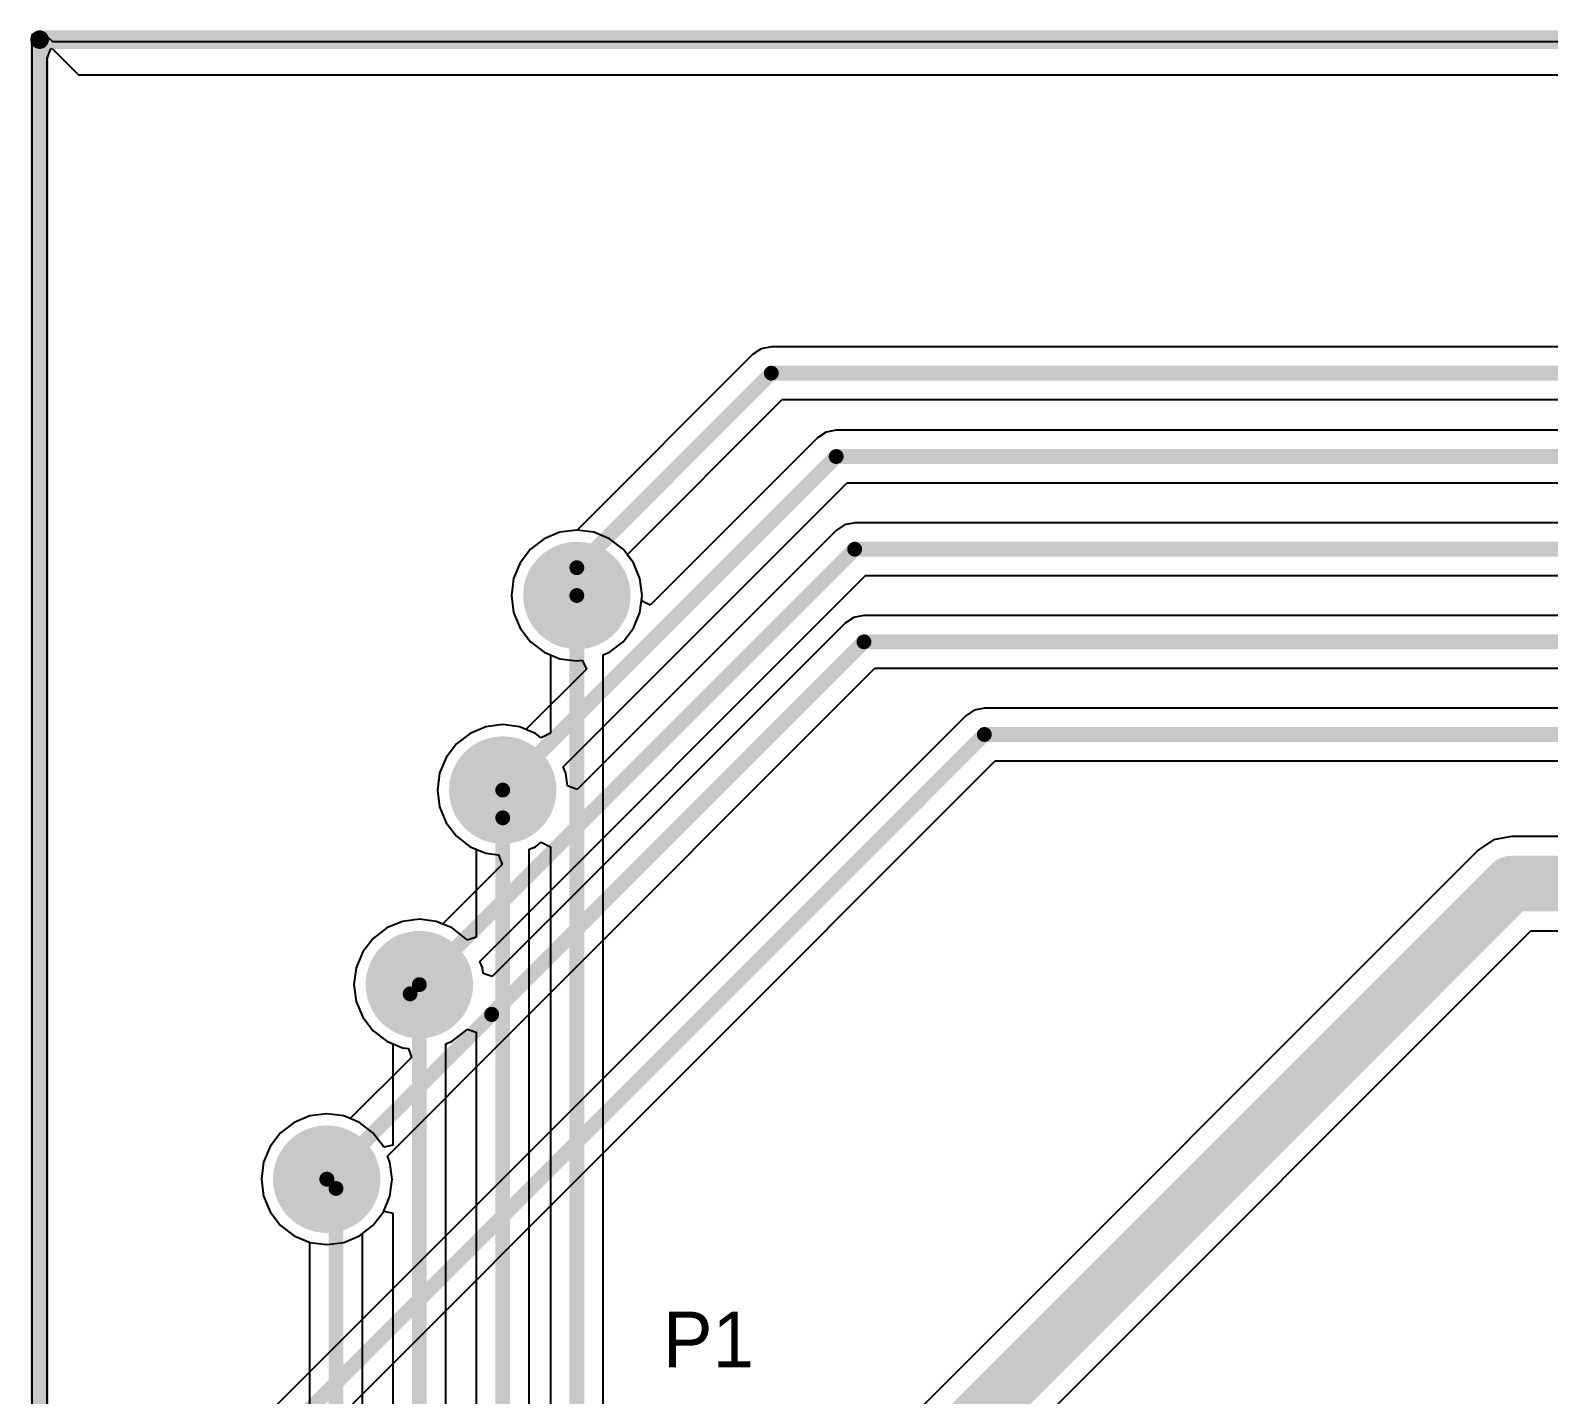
# Model space of a CAD drawing. Header units: millimetres. Extents: x 0.67 to 7.75, y 0.64 to 6.06.
# Drawn here: x 0.665 to 1.485, y 5.319 to 6.055 of the extents above; entities that cross this region are included whole.
import ezdxf

# ---------------------------------------------------------------- set-up
doc = ezdxf.new("R2010")
doc.units = ezdxf.units.MM
doc.header["$MEASUREMENT"] = 0
for name, color, linetype in [('BottomLayer', 5, 'Continuous'), ('BottomSolder', 6, 'Continuous'), ('MultiLayer', 9, 'Continuous'), ('TopLayer', 1, 'Continuous'), ('TopOverlay', 2, 'Continuous'), ('TopSolder', 216, 'Continuous'), ('ViaHoleLayer', 16, 'Continuous')]:
    doc.layers.add(name, color=color, linetype=linetype)

msp = doc.modelspace()

# ---------------------------------------------------------------- linework, layer by layer
at = {"layer": 'BottomLayer'}
for p, q in [((0.666, 6.05282), (0.67057, 6.05484)), ((0.666, 0.641), (0.666, 6.05282)), ((0.67057, 6.05484), (0.677, 6.049)), ((0.677, 6.049), (7.738, 6.049)), ((1.05491, 5.88009), (0.9601, 5.78529)), ((1.05954, 5.88319), (1.05491, 5.88009)), ((1.05491, 5.88009), (1.05491, 5.88009)), ((1.065, 5.88427), (1.05954, 5.88319)), ((3.51303, 5.88427), (1.065, 5.88427)), ((0.98721, 5.77203), (1.07091, 5.85573)), ((1.07091, 5.85573), (3.46934, 5.85573)), ((1.09454, 5.83819), (1.08991, 5.83509)), ((1.1, 5.83927), (1.09454, 5.83819)), ((3.46303, 5.83927), (1.1, 5.83927)), ((1.08991, 5.83509), (0.99967, 5.74485)), ((1.08991, 5.83509), (1.08991, 5.83509)), ((0.9527, 5.65751), (1.10591, 5.81073)), ((1.10591, 5.81073), (3.42672, 5.81073)), ((1.10454, 5.78819), (1.09991, 5.78509)), ((1.11, 5.78927), (1.10454, 5.78819)), ((3.41303, 5.78927), (1.11, 5.78927)), ((1.11, 5.78927), (1.11, 5.78927)), ((0.94235, 5.78057), (0.93504, 5.77496)), ((0.95086, 5.7841), (0.94235, 5.78057)), ((0.96, 5.7853), (0.95086, 5.7841)), ((0.9601, 5.78529), (0.96, 5.7853)), ((1.09991, 5.78509), (0.96018, 5.64537)), ((1.09991, 5.78509), (1.09991, 5.78509)), ((0.93504, 5.77496), (0.92943, 5.76765)), ((0.99057, 5.76765), (0.98721, 5.77203)), ((0.92943, 5.76765), (0.9259, 5.75914)), ((0.9941, 5.75914), (0.99057, 5.76765)), ((0.9077, 5.55251), (1.11591, 5.76073)), ((0.9259, 5.75914), (0.9247, 5.75)), ((0.9953, 5.75), (0.9941, 5.75914)), ((1.11591, 5.76073), (3.37672, 5.76073)), ((0.9247, 5.75), (0.9259, 5.74086)), ((0.99493, 5.74719), (0.9953, 5.75)), ((0.99967, 5.74485), (0.99493, 5.74719)), ((0.9259, 5.74086), (0.92943, 5.73235)), ((1.10954, 5.73819), (1.10491, 5.73509)), ((1.115, 5.73927), (1.10954, 5.73819)), ((3.36303, 5.73927), (1.115, 5.73927)), ((1.10491, 5.73509), (0.91424, 5.54443)), ((0.92943, 5.73235), (0.93504, 5.72504)), ((1.10491, 5.73509), (1.10491, 5.73509)), ((0.93504, 5.72504), (0.94235, 5.71943)), ((0.94235, 5.71943), (0.95086, 5.7159)), ((0.95086, 5.7159), (0.96, 5.7147)), ((0.96, 5.7147), (0.96281, 5.71507)), ((0.96281, 5.71507), (0.96515, 5.71033)), ((0.9244, 5.51422), (1.12091, 5.71073)), ((0.96515, 5.71033), (0.93251, 5.6777)), ((1.12091, 5.71073), (3.32672, 5.71073)), ((1.17454, 5.68819), (1.16991, 5.68509)), ((1.18, 5.68927), (1.17454, 5.68819)), ((3.31303, 5.68927), (1.18, 5.68927)), ((1.18, 5.68927), (1.18, 5.68927)), ((1.16991, 5.68509), (0.77991, 5.29509)), ((0.92, 5.6803), (0.91086, 5.6791)), ((0.92914, 5.6791), (0.92, 5.6803)), ((1.16991, 5.68509), (1.16991, 5.68509)), ((0.90235, 5.67557), (0.89504, 5.66996)), ((0.91086, 5.6791), (0.90235, 5.67557)), ((0.93251, 5.6777), (0.92914, 5.6791)), ((0.89504, 5.66996), (0.88943, 5.66265)), ((0.80427, 5.27909), (1.18591, 5.66073)), ((0.88943, 5.66265), (0.8859, 5.65414)), ((0.9541, 5.65414), (0.9527, 5.65751)), ((1.18591, 5.66073), (3.31303, 5.66073)), ((0.8859, 5.65414), (0.8847, 5.645)), ((0.955, 5.64726), (0.9541, 5.65414)), ((0.96018, 5.64537), (0.955, 5.64726)), ((0.8847, 5.645), (0.8859, 5.63586)), ((0.8859, 5.63586), (0.88943, 5.62735)), ((0.88943, 5.62735), (0.89504, 5.62004)), ((0.89504, 5.62004), (0.90235, 5.61443)), ((0.90235, 5.61443), (0.91086, 5.6109)), ((0.91086, 5.6109), (0.91774, 5.61)), ((0.91774, 5.61), (0.91963, 5.60482)), ((0.91963, 5.60482), (0.88751, 5.5727)), ((0.86586, 5.5741), (0.85735, 5.57057)), ((0.875, 5.5753), (0.86586, 5.5741)), ((0.88414, 5.5741), (0.875, 5.5753)), ((0.88751, 5.5727), (0.88414, 5.5741)), ((0.85735, 5.57057), (0.85004, 5.56496)), ((0.84443, 5.55765), (0.8409, 5.54914)), ((0.85004, 5.56496), (0.84443, 5.55765)), ((0.8409, 5.54914), (0.8397, 5.54)), ((0.9091, 5.54914), (0.9077, 5.55251)), ((0.90951, 5.54604), (0.9091, 5.54914)), ((0.91424, 5.54443), (0.90951, 5.54604)), ((0.8397, 5.54), (0.8409, 5.53086)), ((0.8409, 5.53086), (0.84443, 5.52235)), ((0.84443, 5.52235), (0.85004, 5.51504)), ((0.85004, 5.51504), (0.85735, 5.50943)), ((0.85735, 5.50943), (0.86586, 5.5059)), ((0.85775, 5.4474), (0.92409, 5.51375)), ((0.92409, 5.51375), (0.9244, 5.51422)), ((0.87071, 5.50074), (0.83762, 5.46766)), ((0.86586, 5.5059), (0.8691, 5.50547)), ((0.8691, 5.50547), (0.87071, 5.50074)), ((0.81586, 5.4691), (0.80735, 5.46557)), ((0.825, 5.4703), (0.81586, 5.4691)), ((0.83414, 5.4691), (0.825, 5.4703)), ((0.83762, 5.46766), (0.83414, 5.4691)), ((0.80004, 5.45996), (0.79443, 5.45265)), ((0.80735, 5.46557), (0.80004, 5.45996)), ((0.79443, 5.45265), (0.7909, 5.44414)), ((0.7909, 5.44414), (0.7897, 5.435)), ((0.8591, 5.44414), (0.85775, 5.4474)), ((0.8603, 5.435), (0.8591, 5.44414)), ((0.7897, 5.435), (0.7909, 5.42586)), ((0.8591, 5.42586), (0.8603, 5.435)), ((0.7909, 5.42586), (0.79443, 5.41735)), ((0.85557, 5.41735), (0.8591, 5.42586)), ((0.79443, 5.41735), (0.80004, 5.41004)), ((0.80004, 5.41004), (0.80735, 5.40443)), ((0.84265, 5.40443), (0.84996, 5.41004)), ((0.84996, 5.41004), (0.85557, 5.41735)), ((0.80735, 5.40443), (0.81586, 5.4009)), ((0.83414, 5.4009), (0.84265, 5.40443)), ((0.81586, 5.4009), (0.825, 5.3997)), ((0.825, 5.3997), (0.83414, 5.4009))]:
    msp.add_line(p, q, dxfattribs=at)
at = {"layer": 'BottomLayer', "const_width": 0.008}
for points in [[(0.96, 5.765), (1.065, 5.87)], [(1.065, 5.87), (4.55, 5.87)], [(0.92, 5.645), (1.1, 5.825)], [(1.1, 5.825), (3.495, 5.825)], [(0.87, 5.535), (1.11, 5.775)], [(1.11, 5.775), (3.445, 5.775)], [(0.96, 5.75), (0.96, 5.765)], [(0.914, 5.524), (1.115, 5.725)], [(1.115, 5.725), (3.395, 5.725)], [(0.79, 5.285), (1.18, 5.675)], [(1.18, 5.675), (3.345, 5.675)], [(0.82515, 5.435), (0.914, 5.52385)], [(0.914, 5.52385), (0.914, 5.524)], [(0.825, 5.435), (0.82515, 5.435)]]:
    msp.add_lwpolyline(points, dxfattribs=at)
at = {"layer": 'BottomLayer'}
for points, const_width in [([(1.063, 5.87, 1), (1.067, 5.87, 1)], 0.004), ([(1.063, 5.87, 1), (1.067, 5.87, 1)], 0.004), ([(1.098, 5.825, 1), (1.102, 5.825, 1)], 0.004), ([(1.098, 5.825, 1), (1.102, 5.825, 1)], 0.004), ([(1.108, 5.775, 1), (1.112, 5.775, 1)], 0.004), ([(1.108, 5.775, 1), (1.112, 5.775, 1)], 0.004), ([(0.9475, 5.75, 1), (0.9725, 5.75, 1)], 0.025), ([(0.958, 5.765, 1), (0.962, 5.765, 1)], 0.004), ([(0.958, 5.765, 1), (0.962, 5.765, 1)], 0.004), ([(0.958, 5.75, 1), (0.962, 5.75, 1)], 0.004), ([(1.113, 5.725, 1), (1.117, 5.725, 1)], 0.004), ([(1.113, 5.725, 1), (1.117, 5.725, 1)], 0.004), ([(1.178, 5.675, 1), (1.182, 5.675, 1)], 0.004), ([(1.178, 5.675, 1), (1.182, 5.675, 1)], 0.004), ([(0.9075, 5.645, 1), (0.9325, 5.645, 1)], 0.025), ([(0.918, 5.645, 1), (0.922, 5.645, 1)], 0.004), ([(0.8625, 5.54, 1), (0.8875, 5.54, 1)], 0.025), ([(0.868, 5.535, 1), (0.872, 5.535, 1)], 0.004), ([(0.912, 5.524, 1), (0.916, 5.524, 1)], 0.004), ([(0.912, 5.524, 1), (0.916, 5.524, 1)], 0.004), ([(0.912, 5.52385, 1), (0.916, 5.52385, 1)], 0.004), ([(0.912, 5.52385, 1), (0.916, 5.52385, 1)], 0.004), ([(0.8125, 5.435, 1), (0.8375, 5.435, 1)], 0.025), ([(0.823, 5.435, 1), (0.827, 5.435, 1)], 0.004), ([(0.82315, 5.435, 1), (0.82715, 5.435, 1)], 0.004), ([(0.82315, 5.435, 1), (0.82715, 5.435, 1)], 0.004)]:
    msp.add_lwpolyline(points, format="xyb", close=True, dxfattribs=dict(at, const_width=const_width))
at = {"layer": 'BottomSolder', "const_width": 0.029}
for points in [[(0.9455, 5.75, 1), (0.9745, 5.75, 1)], [(0.9055, 5.645, 1), (0.9345, 5.645, 1)], [(0.8605, 5.54, 1), (0.8895, 5.54, 1)], [(0.8105, 5.435, 1), (0.8395, 5.435, 1)]]:
    msp.add_lwpolyline(points, format="xyb", close=True, dxfattribs=at)
at = {"layer": 'MultiLayer', "const_width": 0.025}
for points in [[(0.9475, 5.75, 1), (0.9725, 5.75, 1)], [(0.9075, 5.645, 1), (0.9325, 5.645, 1)], [(0.8625, 5.54, 1), (0.8875, 5.54, 1)], [(0.8125, 5.435, 1), (0.8375, 5.435, 1)]]:
    msp.add_lwpolyline(points, format="xyb", close=True, dxfattribs=at)
at = {"layer": 'TopLayer'}
for p, q in [((0.674, 6.04), (0.67601, 6.04506)), ((0.67601, 6.04506), (0.67679, 6.04521)), ((0.67679, 6.04521), (0.691, 6.031)), ((0.674, 0.657), (0.674, 6.04)), ((0.691, 6.031), (7.737, 6.031)), ((0.94235, 5.78057), (0.93504, 5.77496)), ((0.95086, 5.7841), (0.94235, 5.78057)), ((0.96, 5.7853), (0.95086, 5.7841)), ((0.96914, 5.7841), (0.96, 5.7853)), ((0.97765, 5.78057), (0.96914, 5.7841)), ((0.98496, 5.77496), (0.97765, 5.78057)), ((0.93504, 5.77496), (0.92943, 5.76765)), ((0.99057, 5.76765), (0.98496, 5.77496)), ((0.92943, 5.76765), (0.9259, 5.75914)), ((0.9941, 5.75914), (0.99057, 5.76765)), ((0.9259, 5.75914), (0.9247, 5.75)), ((0.9953, 5.75), (0.9941, 5.75914)), ((0.9247, 5.75), (0.9259, 5.74086)), ((0.9941, 5.74086), (0.9953, 5.75)), ((0.9259, 5.74086), (0.92943, 5.73235)), ((0.99057, 5.73235), (0.9941, 5.74086)), ((0.92943, 5.73235), (0.93504, 5.72504)), ((0.98496, 5.72504), (0.99057, 5.73235)), ((0.93504, 5.72504), (0.94235, 5.71943)), ((0.97765, 5.71943), (0.98496, 5.72504)), ((0.94235, 5.71943), (0.94573, 5.71803)), ((0.94573, 5.71803), (0.94573, 5.67568)), ((0.97427, 5.71803), (0.97765, 5.71943)), ((0.97427, 5.14591), (0.97427, 5.71803)), ((0.92, 5.6803), (0.91086, 5.6791)), ((0.92914, 5.6791), (0.92, 5.6803)), ((0.90235, 5.67557), (0.89504, 5.66996)), ((0.91086, 5.6791), (0.90235, 5.67557)), ((0.93765, 5.67557), (0.92914, 5.6791)), ((0.94073, 5.67321), (0.93765, 5.67557)), ((0.94573, 5.67568), (0.94073, 5.67321)), ((0.89504, 5.66996), (0.88943, 5.66265)), ((0.88943, 5.66265), (0.8859, 5.65414)), ((0.8859, 5.65414), (0.8847, 5.645)), ((0.8847, 5.645), (0.8859, 5.63586)), ((0.8859, 5.63586), (0.88943, 5.62735)), ((0.88943, 5.62735), (0.89504, 5.62004)), ((0.89504, 5.62004), (0.90235, 5.61443)), ((0.90235, 5.61443), (0.90573, 5.61303)), ((0.93427, 5.61303), (0.93765, 5.61443)), ((0.93765, 5.61443), (0.94073, 5.61679)), ((0.94073, 5.61679), (0.94573, 5.61432)), ((1.45477, 5.61808), (1.4465, 5.61255)), ((1.46453, 5.62002), (1.45477, 5.61808)), ((2.28259, 5.62002), (1.46453, 5.62002)), ((0.90573, 5.61303), (0.90573, 5.56566)), ((0.93427, 4.86099), (0.93427, 5.61303)), ((0.94573, 5.61432), (0.94573, 5.14)), ((1.4465, 5.61255), (1.09364, 5.25968)), ((0.86586, 5.5741), (0.85735, 5.57057)), ((0.875, 5.5753), (0.86586, 5.5741)), ((0.88414, 5.5741), (0.875, 5.5753)), ((0.89265, 5.57057), (0.88414, 5.5741)), ((0.85735, 5.57057), (0.85004, 5.56496)), ((0.89996, 5.56496), (0.89265, 5.57057)), ((0.90573, 5.56566), (0.90073, 5.56397)), ((1.13313, 5.22708), (1.47509, 5.56904)), ((1.47509, 5.56904), (2.22616, 5.56904)), ((0.84443, 5.55765), (0.8409, 5.54914)), ((0.85004, 5.56496), (0.84443, 5.55765)), ((0.90073, 5.56397), (0.89996, 5.56496)), ((0.8409, 5.54914), (0.8397, 5.54)), ((0.8397, 5.54), (0.8409, 5.53086)), ((0.8409, 5.53086), (0.84443, 5.52235)), ((0.84443, 5.52235), (0.85004, 5.51504)), ((0.89996, 5.51504), (0.90073, 5.51603)), ((0.90073, 5.51603), (0.90573, 5.51434)), ((0.85004, 5.51504), (0.85735, 5.50943)), ((0.85735, 5.50943), (0.86073, 5.50803)), ((0.86073, 5.50803), (0.86073, 5.45328)), ((0.88927, 5.50803), (0.89265, 5.50943)), ((0.88927, 4.83566), (0.88927, 5.50803)), ((0.89265, 5.50943), (0.89996, 5.51504)), ((0.90573, 5.51434), (0.90573, 4.84197)), ((0.81586, 5.4691), (0.80735, 5.46557)), ((0.825, 5.4703), (0.81586, 5.4691)), ((0.83414, 5.4691), (0.825, 5.4703)), ((0.84265, 5.46557), (0.83414, 5.4691)), ((0.80004, 5.45996), (0.79443, 5.45265)), ((0.80735, 5.46557), (0.80004, 5.45996)), ((0.84996, 5.45996), (0.84265, 5.46557)), ((0.85557, 5.45265), (0.84996, 5.45996)), ((0.79443, 5.45265), (0.7909, 5.44414)), ((0.85573, 5.45228), (0.85557, 5.45265)), ((0.86073, 5.45328), (0.85573, 5.45228)), ((0.7909, 5.44414), (0.7897, 5.435)), ((0.7897, 5.435), (0.7909, 5.42586)), ((0.7909, 5.42586), (0.79443, 5.41735)), ((0.85557, 5.41735), (0.85573, 5.41772)), ((0.85573, 5.41772), (0.86073, 5.41672)), ((0.79443, 5.41735), (0.80004, 5.41004)), ((0.80004, 5.41004), (0.80735, 5.40443)), ((0.84427, 5.40567), (0.84996, 5.41004)), ((0.84996, 5.41004), (0.85557, 5.41735)), ((0.86073, 5.41672), (0.86073, 4.69697)), ((0.80735, 5.40443), (0.81573, 5.40096)), ((0.84427, 4.69066), (0.84427, 5.40567)), ((0.81573, 5.40096), (0.81573, 4.56197))]:
    msp.add_line(p, q, dxfattribs=at)
for points, const_width in [([(0.9475, 5.75, 1), (0.9725, 5.75, 1)], 0.025), ([(0.958, 5.75, 1), (0.962, 5.75, 1)], 0.004), ([(0.9075, 5.645, 1), (0.9325, 5.645, 1)], 0.025), ([(0.918, 5.63, 1), (0.922, 5.63, 1)], 0.004), ([(1.45703, 5.59453, 1), (1.47203, 5.59453, 1)], 0.015), ([(1.45703, 5.59453, 1), (1.47203, 5.59453, 1)], 0.015), ([(0.8625, 5.54, 1), (0.8875, 5.54, 1)], 0.025), ([(0.873, 5.54, 1), (0.877, 5.54, 1)], 0.004), ([(0.8125, 5.435, 1), (0.8375, 5.435, 1)], 0.025), ([(0.823, 5.435, 1), (0.827, 5.435, 1)], 0.004), ([(0.828, 5.43, 1), (0.832, 5.43, 1)], 0.004), ([(0.828, 5.43, 1), (0.832, 5.43, 1)], 0.004)]:
    msp.add_lwpolyline(points, format="xyb", close=True, dxfattribs=dict(at, const_width=const_width))
for points, const_width in [([(0.96, 5.14), (0.96, 5.75)], 0.008), ([(0.92, 4.82), (0.92, 5.63)], 0.008), ([(1.10764, 5.23764), (1.46453, 5.59453)], 0.03), ([(1.46453, 5.59453), (2.28259, 5.59453)], 0.03), ([(0.875, 4.665), (0.875, 5.54)], 0.008), ([(0.825, 5.435), (0.83, 5.43)], 0.008), ([(0.83, 4.53), (0.83, 5.43)], 0.008)]:
    msp.add_lwpolyline(points, dxfattribs=dict(at, const_width=const_width))
at = {"layer": 'TopOverlay', "const_width": 0.01}
for points in [[(0.67, 0.65), (0.67, 6.05)], [(0.67, 6.05), (7.57, 6.05)]]:
    msp.add_lwpolyline(points, dxfattribs=at)
at = {"layer": 'TopOverlay', "const_width": 0.005}
msp.add_lwpolyline([(0.6675, 6.05, 1), (0.6725, 6.05, 1)], format="xyb", close=True, dxfattribs=at)
msp.add_lwpolyline([(0.6675, 6.05, 1), (0.6725, 6.05, 1)], format="xyb", close=True, dxfattribs=at)
at = {"layer": 'TopSolder', "const_width": 0.029}
for points in [[(0.9455, 5.75, 1), (0.9745, 5.75, 1)], [(0.9055, 5.645, 1), (0.9345, 5.645, 1)], [(0.8605, 5.54, 1), (0.8895, 5.54, 1)], [(0.8105, 5.435, 1), (0.8395, 5.435, 1)]]:
    msp.add_lwpolyline(points, format="xyb", close=True, dxfattribs=at)
at = {"layer": 'ViaHoleLayer', "const_width": 0.014}
for points in [[(0.953, 5.75, 1), (0.967, 5.75, 1)], [(0.913, 5.645, 1), (0.927, 5.645, 1)], [(0.868, 5.54, 1), (0.882, 5.54, 1)], [(0.818, 5.435, 1), (0.832, 5.435, 1)]]:
    msp.add_lwpolyline(points, format="xyb", close=True, dxfattribs=at)

# ---------------------------------------------------------------- texts
at = {"layer": 'TopOverlay'}
msp.add_text('P1', height=0.03, dxfattribs=at).set_placement((1.0065, 5.3335))

doc.saveas('drawing.dxf')
